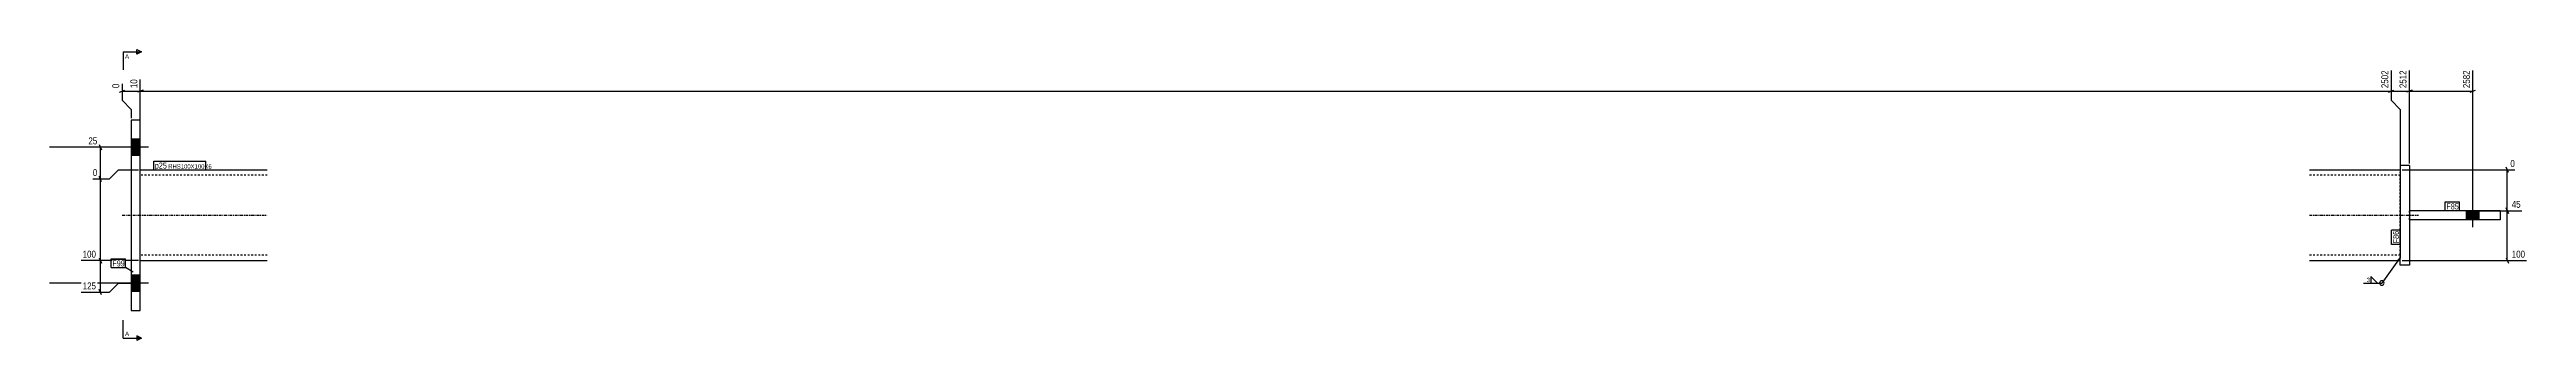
# Model space of a CAD drawing. Header units: millimetres. Extents: x 5 to 23145, y 2 to 936.
# Drawn here: x 20414 to 23145, y 5 to 326 of the extents above; entities that cross this region are included whole.
import ezdxf

# ---------------------------------------------------------------- set-up
doc = ezdxf.new("R2010")
doc.units = ezdxf.units.MM
doc.linetypes.add('DXK_LINE_DOT2', pattern=[3.9198, 1.9599, -1.9599])
doc.linetypes.add('DXK_LINE_DOT3', pattern=[5.9187, 2.979, -0.9799, 0.9799, -0.9799])
for name, color, linetype in [('MÅLSÆTNING', 7, 'Continuous'), ('STÅL', 7, 'Continuous'), ('TEKST', 7, 'Continuous')]:
    doc.layers.add(name, color=color, linetype=linetype)
doc.styles.add('Arial', font='ARIAL.TTF', dxfattribs={"height": 0.2})
doc.styles.add('Arial Narrow', font='ARIALN.TTF', dxfattribs={"height": 0.2})

msp = doc.modelspace()

# ---------------------------------------------------------------- hatches: boundary and pattern name
at = {"layer": 'STÅL', "linetype": 'Continuous'}
for points in [[(20514.1, 209), (20514.1, 227), (20504.1, 227), (20504.1, 209)], [(23092.8, 148), (23078.8, 148), (23078.8, 138), (23092.8, 138)], [(23092.8, 148), (23078.8, 148), (23078.8, 138), (23092.8, 138)], [(20514.1, 59), (20514.1, 77), (20504.1, 77), (20504.1, 59)]]:
    msp.add_hatch(color=96, dxfattribs=at).paths.add_polyline_path(points)
at = {"layer": 'TEKST', "linetype": 'Continuous'}
msp.add_hatch(color=3, dxfattribs=at).paths.add_polyline_path([(23001.9, 93.2), (23005.8, 96.5), (23003.9, 91.7)])

# ---------------------------------------------------------------- linework, layer by layer
at = {"layer": 'MÅLSÆTNING', "color": 7, "linetype": 'Continuous'}
for p, q in [((22995.8, 302.7), (22995.8, 269.8)), ((23015.8, 200), (23015.8, 302.7)), ((23085.8, 155), (23085.8, 302.7)), ((20491.1, 278.6), (20497.1, 281)), ((20494.1, 288.1), (20494.1, 269.8)), ((20494.1, 279.8), (20514.1, 279.8)), ((20517.1, 281), (20511.1, 278.6)), ((20517.1, 281), (20511.1, 278.6)), ((20514.1, 220), (20514.1, 292.9)), ((20514.1, 220), (20514.1, 292.9)), ((22992.8, 278.6), (22998.8, 281)), ((22995.8, 279.8), (23015.8, 279.8)), ((23018.8, 281), (23012.8, 278.6)), ((23082.8, 278.6), (23088.8, 281)), ((20494.1, 269.8), (20504.1, 259.8)), ((20504.1, 259.8), (20504.1, 250)), ((22995.8, 269.8), (23005.8, 259.8)), ((23005.8, 259.8), (23005.8, 195)), ((23005.8, 259.8), (23005.8, 195)), ((20468.9, 221), (20471.3, 215)), ((20512.1, 218), (20456.9, 218)), ((20470.1, 183), (20470.1, 218)), ((20480.1, 183), (20490.1, 193)), ((20480.1, 183), (20490.1, 193)), ((20490.1, 193), (20512.1, 193)), ((20490.1, 193), (20512.1, 193)), ((23007.8, 193), (23132.1, 193)), ((23125, 190), (23122.6, 196)), ((23123.8, 148), (23123.8, 193)), ((20461.8, 183), (20480.1, 183)), ((20461.8, 183), (20480.1, 183)), ((20471.3, 180), (20468.9, 186)), ((20471.3, 180), (20468.9, 186)), ((20470.1, 93), (20470.1, 183)), ((23087.8, 148), (23139.9, 148)), ((23087.8, 148), (23139.9, 148)), ((23122.6, 151), (23125, 145)), ((23125, 145), (23122.6, 151)), ((23123.8, 93), (23123.8, 148)), ((20512.1, 93), (20449.1, 93)), ((20512.1, 93), (20449.1, 93)), ((20468.9, 96), (20471.3, 90)), ((20468.9, 96), (20471.3, 90)), ((20470.1, 58), (20470.1, 93)), ((23007.8, 93), (23144.8, 93)), ((23122.6, 96), (23125, 90)), ((20449.1, 58), (20480.1, 58)), ((20471.3, 55), (20468.9, 61)), ((20480.1, 58), (20490.1, 68)), ((20490.1, 68), (20512.1, 68))]:
    msp.add_line(p, q, dxfattribs=at)
at = {"layer": 'STÅL', "color": 2, "linetype": 'Continuous'}
for p, q in [((20514.1, 248), (20504.1, 248)), ((20504.1, 248), (20504.1, 38)), ((20514.1, 38), (20514.1, 248)), ((20514.1, 193), (20654.1, 193)), ((22905.8, 193), (23005.8, 193)), ((23005.8, 198), (23005.8, 190.4)), ((23015.8, 198), (23005.8, 198)), ((23015.8, 198), (23015.8, 148)), ((23005.8, 190.4), (23005.8, 189.4)), ((23005.8, 189.4), (23005.8, 95.5)), ((23115.8, 148), (23015.8, 148)), ((23015.8, 148), (23015.8, 138)), ((23015.8, 138), (23015.8, 88)), ((23115.8, 138), (23015.8, 138)), ((23115.8, 148), (23115.8, 138)), ((20514.1, 93), (20654.1, 93)), ((22905.8, 93), (23005.8, 93)), ((23005.8, 88), (23005.8, 95.5)), ((23015.8, 88), (23005.8, 88)), ((20504.1, 38), (20514.1, 38))]:
    msp.add_line(p, q, dxfattribs=at)
at = {"layer": 'STÅL', "color": 96, "linetype": 'Continuous'}
for p, q in [((20514.1, 227), (20504.1, 227)), ((20523.3, 218), (20414.1, 218)), ((20514.1, 209), (20504.1, 209)), ((23085.8, 130), (23085.8, 178)), ((23085.8, 130), (23085.8, 178)), ((23078.8, 138), (23078.8, 148)), ((23078.8, 138), (23078.8, 148)), ((23092.8, 138), (23092.8, 148)), ((23092.8, 138), (23092.8, 148)), ((20523.3, 68), (20414.1, 68)), ((20514.1, 77), (20504.1, 77)), ((20514.1, 59), (20504.1, 59))]:
    msp.add_line(p, q, dxfattribs=at)
at = {"layer": 'STÅL', "color": 7, "linetype": 'DXK_LINE_DOT2'}
for p, q in [((20514.1, 93), (20514.1, 193)), ((23005.8, 193), (23005.8, 190.4)), ((20654.1, 187), (20514.1, 187)), ((23005.8, 187), (22905.8, 187)), ((23005.8, 95.5), (23005.8, 190.4)), ((23015.8, 138), (23015.8, 148)), ((20654.1, 99), (20514.1, 99)), ((23005.8, 99), (22905.8, 99)), ((23005.8, 93.9), (23005.8, 95.5)), ((23005.8, 93), (23005.8, 93.9))]:
    msp.add_line(p, q, dxfattribs=at)
at = {"layer": 'STÅL', "color": 7, "linetype": 'DXK_LINE_DOT3'}
for p, q in [((20494.1, 143), (20654.1, 143)), ((22905.8, 143), (23025.8, 143))]:
    msp.add_line(p, q, dxfattribs=at)

# ---------------------------------------------------------------- wipeouts: each hides what was drawn before it
at = {"color": 0, "linetype": 'Continuous'}
for points in [[(20501.7, 315.8), (20501.7, 320.8), (20497.3, 320.8), (20497.3, 315.8)], [(20501.7, 9.8), (20501.7, 14.8), (20497.3, 14.8), (20497.3, 9.8)]]:
    msp.add_wipeout(points, dxfattribs=at).dxf.layer = 'TEKST'
at = {"color": 0}
msp.add_wipeout([(22972.3, 68.8), (22972.3, 74.6), (22968.4, 74.6), (22968.4, 68.8)], dxfattribs=at).dxf.layer = 'TEKST'

# ---------------------------------------------------------------- next in the draw order: hatches: boundary and pattern name
at = {"layer": 'TEKST', "linetype": 'Continuous'}
for points in [[(20510.3, 320.8), (20510.3, 323.3), (20515.3, 323.3)], [(20510.3, 7.3), (20510.3, 9.8), (20515.3, 7.3)]]:
    msp.add_hatch(color=30, dxfattribs=at).paths.add_polyline_path(points)

# ---------------------------------------------------------------- next in the draw order: linework, layer by layer
at = {"layer": 'TEKST', "color": 7, "linetype": 'Continuous'}
for p, q in [((20495.3, 323.3), (20515.3, 323.3)), ((20495.3, 7.3), (20495.3, 27.3)), ((20495.3, 7.3), (20515.3, 7.3))]:
    msp.add_line(p, q, dxfattribs=at)
at = {"layer": 'TEKST', "color": 30, "linetype": 'Continuous'}
for p, q in [((20510.3, 320.8), (20510.3, 325.8)), ((20510.3, 325.8), (20515.3, 323.3)), ((20515.3, 323.3), (20510.3, 320.8)), ((20515.3, 7.3), (20510.3, 9.8)), ((20510.3, 9.8), (20510.3, 4.8)), ((20515.3, 7.3), (20510.3, 4.8))]:
    msp.add_line(p, q, dxfattribs=at)
at = {"layer": 'TEKST', "color": 3, "linetype": 'Continuous'}
for p, q in [((23005.8, 96.5), (22985.4, 68.2)), ((22965.3, 68.2), (22985.4, 68.2)), ((22980.5, 68.2), (22973.3, 75.4)), ((22973.3, 75.4), (22973.3, 68.2)), ((22973.3, 68.2), (22980.5, 68.2))]:
    msp.add_line(p, q, dxfattribs=at)
for start, end in [(90, 270), (270, 90)]:
    msp.add_arc((22985.4, 68.2), 2.5, start, end, dxfattribs=at)

# ---------------------------------------------------------------- next in the draw order: texts
at = {"layer": 'TEKST', "color": 3, "linetype": 'Continuous', "style": 'Arial'}
for p in [(20497.3, 315.8), (20497.3, 9.8)]:
    msp.add_text('A', height=4.78, dxfattribs=at).set_placement(p)
at = {"layer": 'TEKST', "color": 3, "style": 'Arial Narrow'}
msp.add_text('3', height=4.77, dxfattribs=at).set_placement((22968.8, 69.2))

# ---------------------------------------------------------------- next in the draw order: wipeouts: each hides what was drawn before it
at = {"color": 0, "linetype": 'Continuous'}
for points in [[(23014.2, 304.3), (23003, 304.3), (23003, 281.6), (23014.2, 281.6)], [(20468.3, 219.6), (20468.3, 230.8), (20455.3, 230.8), (20455.3, 219.6)], [(20468.3, 184.6), (20468.3, 195.8), (20460.2, 195.8), (20460.2, 184.6)], [(23133.7, 194.6), (23133.7, 205.8), (23125.6, 205.8), (23125.6, 194.6)], [(23140, 149.6), (23140, 160.8), (23127.1, 160.8), (23127.1, 149.6)], [(20466.8, 94.6), (20466.8, 105.8), (20449, 105.8), (20449, 94.6)], [(23144.9, 94.6), (23144.9, 105.8), (23127.1, 105.8), (23127.1, 94.6)], [(20466.8, 59.6), (20466.8, 70.8), (20449, 70.8), (20449, 59.6)]]:
    msp.add_wipeout(points, dxfattribs=at).dxf.layer = 'MÅLSÆTNING'
at = {"color": 0}
for points in [[(20542.8, 194.4), (20542.8, 201.4), (20530.1, 201.4), (20530.1, 194.4)], [(23069.8, 149.4), (23069.8, 156.4), (23056.6, 156.4), (23056.6, 149.4)], [(23004.4, 125.2), (22997.4, 125.2), (22997.4, 112), (23004.4, 112)], [(20496.5, 86.5), (20496.5, 93.5), (20483.3, 93.5), (20483.3, 86.5)]]:
    msp.add_wipeout(points, dxfattribs=at).dxf.layer = 'TEKST'

# ---------------------------------------------------------------- next in the draw order: linework, layer by layer
at = {"layer": 'MÅLSÆTNING', "color": 7, "linetype": 'Continuous'}
for p, q in [((22995.8, 302.7), (22995.8, 269.8)), ((23015.8, 200), (23015.8, 302.7)), ((20514.1, 279.8), (22995.8, 279.8)), ((22992.8, 278.6), (22998.8, 281)), ((23018.8, 281), (23012.8, 278.6)), ((23015.8, 279.8), (23085.8, 279.8)), ((22995.8, 269.8), (23005.8, 259.8))]:
    msp.add_line(p, q, dxfattribs=at)

# ---------------------------------------------------------------- next in the draw order: texts
at = {"layer": 'MÅLSÆTNING', "color": 3, "linetype": 'Continuous', "style": 'Arial Narrow'}
msp.add_text('2512', height=7.64, rotation=90.0002, dxfattribs=at).set_placement((23012.6, 283.2))
for s, p in [('25', (20456.9, 221.2)), ('0', (20461.8, 186.2)), ('0', (23127.2, 196.2)), ('45', (23128.7, 151.2)), ('100', (20450.6, 96.2)), ('100', (23128.7, 96.2)), ('125', (20450.6, 61.2))]:
    msp.add_text(s, height=7.64, dxfattribs=at).set_placement(p)

# ---------------------------------------------------------------- next in the draw order: wipeouts: each hides what was drawn before it
at = {"color": 0}
for points in [[(20542.8, 194.4), (20542.8, 201.4), (20530.1, 201.4), (20530.1, 194.4)], [(23069.8, 149.4), (23069.8, 156.4), (23056.6, 156.4), (23056.6, 149.4)], [(23004.4, 125.2), (22997.4, 125.2), (22997.4, 112), (23004.4, 112)], [(20496.5, 86.5), (20496.5, 93.5), (20483.3, 93.5), (20483.3, 86.5)]]:
    msp.add_wipeout(points, dxfattribs=at).dxf.layer = 'TEKST'

# ---------------------------------------------------------------- next in the draw order: linework, layer by layer
at = {"layer": 'TEKST', "color": 7, "linetype": 'Continuous'}
for p, q in [((20528.9, 193.2), (20528.9, 202.6)), ((23055.4, 157.6), (23071, 157.6)), ((23055.4, 148.2), (23055.4, 157.6)), ((23055.4, 148.2), (23071, 148.2)), ((23071, 148.2), (23071, 157.6)), ((22996.2, 110.8), (22996.2, 126.4)), ((23005.6, 126.4), (22996.2, 126.4)), ((23005.6, 110.8), (22996.2, 110.8)), ((23005.6, 110.8), (23005.6, 126.4)), ((20482.1, 94.7), (20497.7, 94.7)), ((20482.1, 85.3), (20482.1, 94.7)), ((20482.1, 85.3), (20497.7, 85.3)), ((20497.7, 85.3), (20497.7, 94.7)), ((20506.3, 80.3), (20497.7, 85.3))]:
    msp.add_line(p, q, dxfattribs=at)

# ---------------------------------------------------------------- next in the draw order: texts
at = {"layer": 'TEKST', "color": 3, "style": 'Arial Narrow'}
for s, p in [('F85', (23056.6, 149.4)), ('F99', (20483.3, 86.5))]:
    msp.add_text(s, height=6.68, dxfattribs=at).set_placement(p)
msp.add_text('F86', height=6.68, rotation=90.0002, dxfattribs=at).set_placement((23004.4, 112))

# ---------------------------------------------------------------- next in the draw order: wipeouts: each hides what was drawn before it
at = {"color": 0, "linetype": 'Continuous'}
for points in [[(22994.2, 304.3), (22983, 304.3), (22983, 281.6), (22994.2, 281.6)], [(23084.2, 304.3), (23073, 304.3), (23073, 281.6), (23084.2, 281.6)], [(20512.5, 294.5), (20501.3, 294.5), (20501.3, 281.6), (20512.5, 281.6)]]:
    msp.add_wipeout(points, dxfattribs=at).dxf.layer = 'MÅLSÆTNING'
at = {"color": 0}
msp.add_wipeout([(20585.1, 194.4), (20585.1, 199.4), (20544.9, 199.4), (20544.9, 194.4)], dxfattribs=at).dxf.layer = 'TEKST'

# ---------------------------------------------------------------- next in the draw order: texts
at = {"layer": 'MÅLSÆTNING', "color": 3, "linetype": 'Continuous', "style": 'Arial Narrow'}
for s, p in [('2502', (22992.6, 283.2)), ('2582', (23082.6, 283.2))]:
    msp.add_text(s, height=7.64, rotation=90.0002, dxfattribs=at).set_placement(p)

# ---------------------------------------------------------------- next in the draw order: wipeouts: each hides what was drawn before it
at = {"color": 0, "linetype": 'Continuous'}
msp.add_wipeout([(20492.5, 289.7), (20481.3, 289.7), (20481.3, 281.6), (20492.5, 281.6)], dxfattribs=at).dxf.layer = 'MÅLSÆTNING'
at = {"color": 0}
msp.add_wipeout([(20585.1, 194.4), (20585.1, 199.4), (20544.9, 199.4), (20544.9, 194.4)], dxfattribs=at).dxf.layer = 'TEKST'

# ---------------------------------------------------------------- next in the draw order: linework, layer by layer
at = {"layer": 'TEKST', "color": 7, "linetype": 'Continuous'}
for p, q in [((20495.3, 323.3), (20495.3, 303.3)), ((20528.9, 202.6), (20586.3, 202.6)), ((20528.9, 193.2), (20586.3, 193.2)), ((20586.3, 193.2), (20586.3, 202.6))]:
    msp.add_line(p, q, dxfattribs=at)

# ---------------------------------------------------------------- next in the draw order: texts
at = {"layer": 'MÅLSÆTNING', "color": 3, "linetype": 'Continuous', "style": 'Arial Narrow'}
for s, p in [('0', (20490.9, 283.2)), ('10', (20510.9, 283.2))]:
    msp.add_text(s, height=7.64, rotation=90.0002, dxfattribs=at).set_placement(p)
at = {"layer": 'TEKST', "color": 3, "style": 'Arial Narrow'}
for s, height, p in [('p25', 6.68, (20530.1, 194.4)), ('RHS100X100X6', 4.772, (20544.9, 194.4))]:
    msp.add_text(s, height=height, dxfattribs=at).set_placement(p)

doc.saveas('drawing.dxf')
